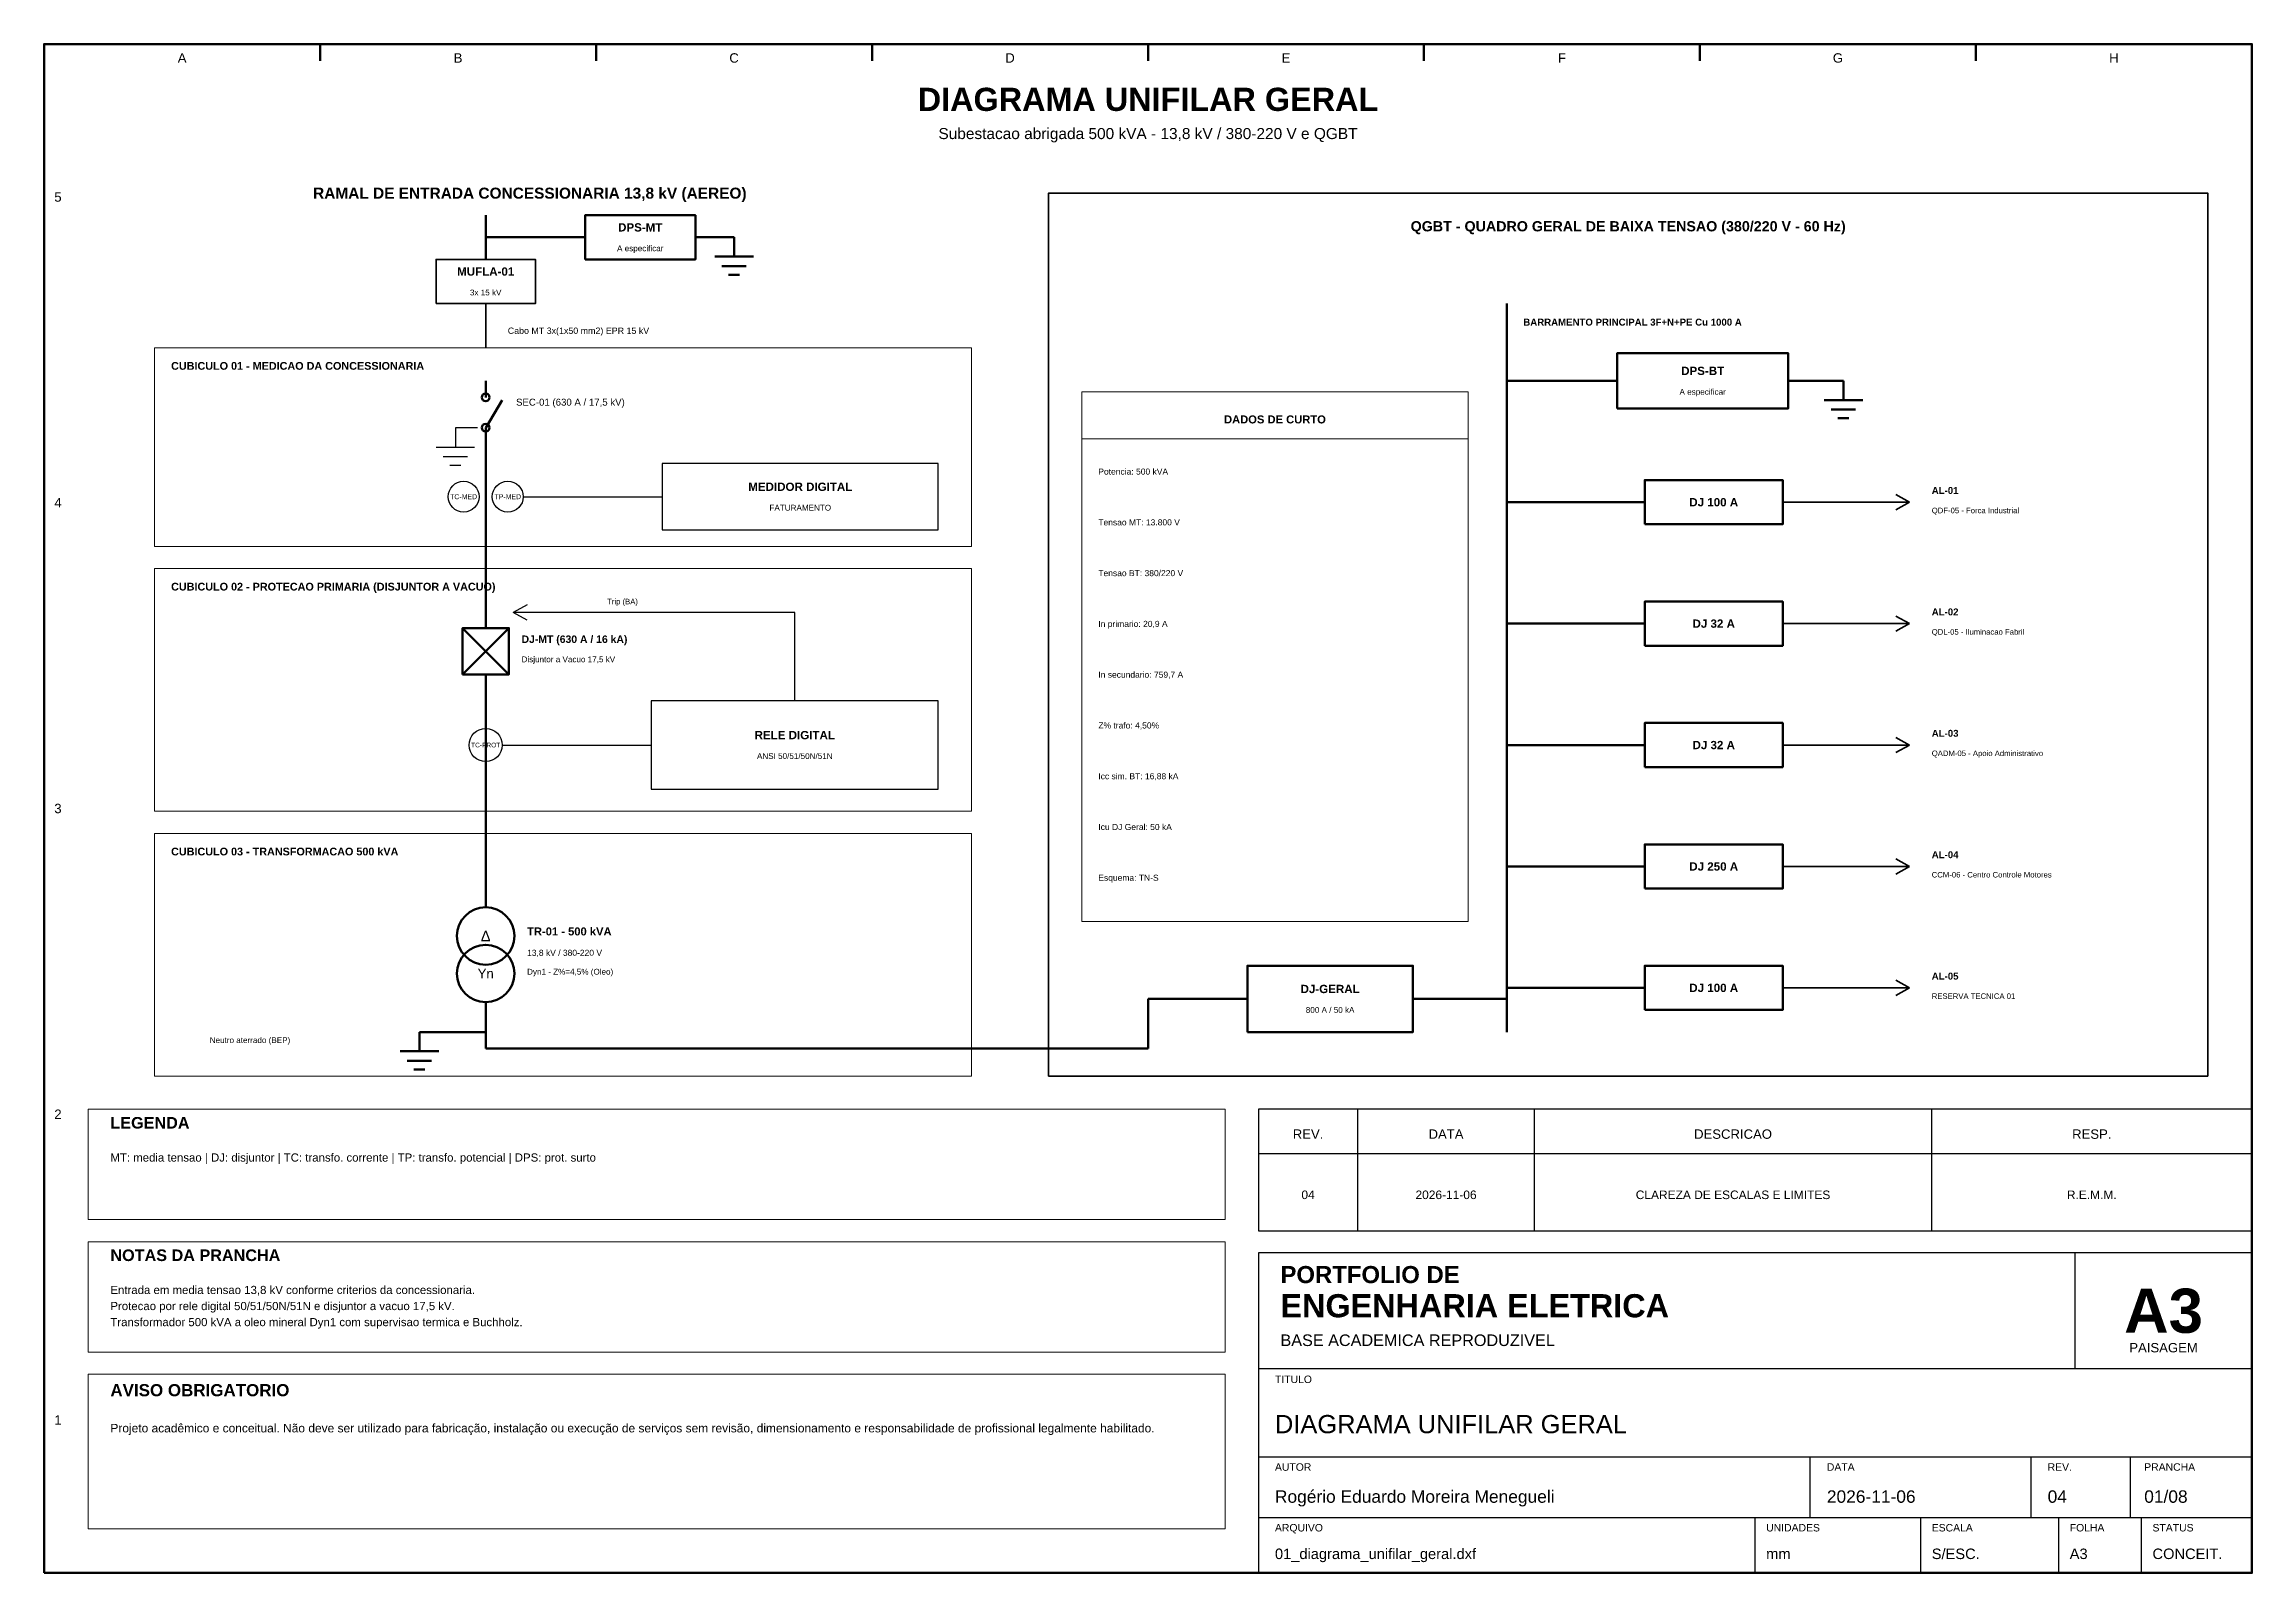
# Model space of a CAD drawing. Header units: millimetres. Extents: x 10 to 410, y 10 to 287.
import ezdxf
from ezdxf.enums import TextEntityAlignment as Align

# ---------------------------------------------------------------- set-up
doc = ezdxf.new("R2010")
doc.units = ezdxf.units.MM
for name, color, linetype, lineweight in [('00_MOLDURA', 7, 'CONTINUOUS', 50), ('01_CARIMBO', 7, 'CONTINUOUS', 25), ('02_TEXTO', 7, 'CONTINUOUS', 18), ('04_EQUIPAMENTOS', 32, 'CONTINUOUS', 35), ('05_POTENCIA', 12, 'CONTINUOUS', 50), ('06_COMANDO', 94, 'CONTINUOUS', 25), ('07_INSTRUMENTACAO', 202, 'CONTINUOUS', 25), ('08_CABOS', 124, 'CONTINUOUS', 35), ('11_ARQUITETURA', 253, 'CONTINUOUS', 18), ('12_LEGENDA', 7, 'CONTINUOUS', 18), ('13_NOTAS', 7, 'CONTINUOUS', 18)]:
    doc.layers.add(name, color=color, linetype=linetype, lineweight=lineweight)
doc.styles.add('PORTFOLIO_TEXTO', font='arial.ttf')
doc.styles.add('PORTFOLIO_TITULO', font='arialbd.ttf', dxfattribs={"width": 0.92})

# ---------------------------------------------------------------- blocks, each defined once
blk = doc.blocks.new('CARIMBO_A3')
at = {"layer": '01_CARIMBO'}
for p, q in [((148, 37), (148, 58)), ((0, 37), (180, 37)), ((0, 21), (180, 21)), ((100, 10), (100, 21)), ((140, 10), (140, 21)), ((158, 10), (158, 21)), ((0, 10), (180, 10)), ((90, 0), (90, 10)), ((120, 0), (120, 10)), ((145, 0), (145, 10)), ((160, 0), (160, 10))]:
    blk.add_line(p, q, dxfattribs=at)
blk.add_lwpolyline([(0, 0), (180, 0), (180, 58), (0, 58)], close=True, dxfattribs=at)
at = {"layer": '01_CARIMBO', "style": 'PORTFOLIO_TEXTO'}
for s, p in [('TITULO', (3, 34.4)), ('AUTOR', (3, 18.5)), ('DATA', (103, 18.5)), ('REV.', (143, 18.5)), ('PRANCHA', (160.5, 18.5)), ('ARQUIVO', (3, 7.5)), ('UNIDADES', (92, 7.5)), ('ESCALA', (122, 7.5)), ('FOLHA', (147, 7.5)), ('STATUS', (162, 7.5))]:
    blk.add_text(s, height=1.35, dxfattribs=at).set_placement(p)
at = {"layer": '02_TEXTO'}
for s, height, style, p in [('PORTFOLIO DE', 3.1, 'PORTFOLIO_TITULO', (4, 52.5)), ('ENGENHARIA ELETRICA', 4.2, 'PORTFOLIO_TITULO', (4, 46.3)), ('BASE ACADEMICA REPRODUZIVEL', 2.1, 'PORTFOLIO_TEXTO', (4, 41.1))]:
    blk.add_text(s, height=height, dxfattribs=dict(at, style=style)).set_placement(p)
for s, height, style, p in [('A3', 8, 'PORTFOLIO_TITULO', (164, 47.5)), ('PAISAGEM', 1.7, 'PORTFOLIO_TEXTO', (164, 40.8))]:
    blk.add_text(s, height=height, dxfattribs=dict(at, style=style)).set_placement(p, align=Align.MIDDLE_CENTER)
at = {"layer": '02_TEXTO', "style": 'PORTFOLIO_TEXTO'}
for tag, p, height in [('TITULO', (3, 25.3), 3.3), ('AUTOR', (3, 12.7), 2.25), ('DATA', (103, 12.7), 2.25), ('REVISAO', (143, 12.7), 2.25), ('PRANCHA', (160.5, 12.7), 2.25), ('ARQUIVO', (3, 2.5), 1.9), ('UNIDADES', (92, 2.5), 1.9), ('ESCALA', (122, 2.5), 1.9), ('FOLHA', (147, 2.5), 1.9), ('STATUS', (162, 2.5), 1.9)]:
    blk.add_attdef(tag, p, '', height=height, dxfattribs=at)

msp = doc.modelspace()

# ---------------------------------------------------------------- linework, layer by layer
at = {"layer": '00_MOLDURA'}
for p, q in [((60, 287), (60, 284)), ((110, 287), (110, 284)), ((160, 287), (160, 284)), ((210, 287), (210, 284)), ((260, 287), (260, 284)), ((310, 287), (310, 284)), ((360, 287), (360, 284))]:
    msp.add_line(p, q, dxfattribs=at)
msp.add_lwpolyline([(10, 10), (410, 10), (410, 287), (10, 287)], close=True, dxfattribs=at)
at = {"layer": '01_CARIMBO'}
for p, q in [((248, 72), (248, 94)), ((280, 72), (280, 94)), ((352, 72), (352, 94)), ((230, 86), (410, 86))]:
    msp.add_line(p, q, dxfattribs=at)
msp.add_lwpolyline([(230, 72), (410, 72), (410, 94), (230, 94)], close=True, dxfattribs=at)
at = {"layer": '04_EQUIPAMENTOS'}
for points in [[(192, 100), (402, 100), (402, 260), (192, 260)], [(81, 240), (99, 240), (99, 248), (81, 248)]]:
    msp.add_lwpolyline(points, close=True, dxfattribs=at)
at = {"layer": '05_POTENCIA'}
for p, q in [((90, 256), (90, 248)), ((90, 252), (108, 252)), ((128, 252), (135, 252)), ((135, 252), (135, 248.5)), ((131.5, 248.5), (138.5, 248.5)), ((132.8, 246.8), (137.2, 246.8)), ((134, 245.2), (136, 245.2)), ((275, 108), (275, 240)), ((90, 226), (90, 223)), ((275, 226), (295, 226)), ((326, 226), (336, 226)), ((336, 226), (336, 222.5)), ((90, 217.5), (93, 222.5)), ((332.5, 222.5), (339.5, 222.5)), ((333.8, 220.8), (338.2, 220.8)), ((90, 217.5), (90, 214.5)), ((335, 219.2), (337, 219.2)), ((90, 214.5), (90, 196)), ((275, 204), (300, 204)), ((90, 196), (90, 192)), ((90, 192), (90, 181.2)), ((85.8, 172.8), (94.2, 181.2)), ((85.8, 181.2), (94.2, 172.8)), ((275, 182), (300, 182)), ((90, 172.8), (90, 148)), ((275, 160), (300, 160)), ((90, 148), (90, 130.6)), ((275, 138), (300, 138)), ((275, 116), (300, 116)), ((90, 113.4), (90, 105)), ((210, 105), (210, 114)), ((210, 114), (228, 114)), ((258, 114), (275, 114)), ((78, 108), (78, 104.5)), ((78, 108), (90, 108)), ((74.5, 104.5), (81.5, 104.5)), ((90, 105), (210, 105)), ((75.8, 102.8), (80.2, 102.8)), ((77, 101.2), (79, 101.2))]:
    msp.add_line(p, q, dxfattribs=at)
for points in [[(108, 248), (128, 248), (128, 256), (108, 256)], [(295, 221), (326, 221), (326, 231), (295, 231)], [(300, 200), (325, 200), (325, 208), (300, 208)], [(300, 178), (325, 178), (325, 186), (300, 186)], [(85.8, 172.8), (94.2, 172.8), (94.2, 181.2), (85.8, 181.2)], [(300, 156), (325, 156), (325, 164), (300, 164)], [(300, 134), (325, 134), (325, 142), (300, 142)], [(228, 108), (258, 108), (258, 120), (228, 120)], [(300, 112), (325, 112), (325, 120), (300, 120)]]:
    msp.add_lwpolyline(points, close=True, dxfattribs=at)
for centre, radius in [((90, 223), 0.7), ((90, 217.5), 0.7), ((90, 125.4), 5.2), ((90, 118.6), 5.2)]:
    msp.add_circle(centre, radius, dxfattribs=at)
at = {"layer": '06_COMANDO'}
for p, q in [((88.5, 217.5), (84.5, 217.5)), ((84.5, 217.5), (84.5, 214)), ((81, 214), (88, 214)), ((82.3, 212.3), (86.7, 212.3)), ((83.5, 210.7), (85.5, 210.7)), ((97.5, 185.38), (95, 184)), ((105, 184), (95, 184)), ((97.5, 182.62), (95, 184)), ((146, 184), (96, 184)), ((146, 168), (146, 184))]:
    msp.add_line(p, q, dxfattribs=at)
at = {"layer": '07_INSTRUMENTACAO'}
for p, q in [((96.8, 205), (122, 205)), ((93, 160), (120, 160))]:
    msp.add_line(p, q, dxfattribs=at)
for points in [[(122, 199), (172, 199), (172, 211), (122, 211)], [(120, 152), (172, 152), (172, 168), (120, 168)]]:
    msp.add_lwpolyline(points, close=True, dxfattribs=at)
for centre, radius in [((86, 205), 2.8), ((94, 205), 2.8), ((90, 160), 3)]:
    msp.add_circle(centre, radius, dxfattribs=at)
at = {"layer": '08_CABOS'}
for p, q in [((90, 240), (90, 232)), ((325, 204), (348, 204)), ((338, 204), (348, 204)), ((345.5, 205.38), (348, 204)), ((345.5, 202.62), (348, 204)), ((325, 182), (348, 182)), ((338, 182), (348, 182)), ((345.5, 183.38), (348, 182)), ((345.5, 180.62), (348, 182)), ((325, 160), (348, 160)), ((338, 160), (348, 160)), ((345.5, 161.38), (348, 160)), ((345.5, 158.62), (348, 160)), ((325, 138), (348, 138)), ((338, 138), (348, 138)), ((345.5, 139.38), (348, 138)), ((345.5, 136.62), (348, 138)), ((325, 116), (348, 116)), ((338, 116), (348, 116)), ((345.5, 117.38), (348, 116)), ((345.5, 114.62), (348, 116))]:
    msp.add_line(p, q, dxfattribs=at)
at = {"layer": '11_ARQUITETURA'}
for points in [[(30, 196), (178, 196), (178, 232), (30, 232)], [(30, 148), (178, 148), (178, 192), (30, 192)], [(30, 100), (178, 100), (178, 144), (30, 144)]]:
    msp.add_lwpolyline(points, close=True, dxfattribs=at)
at = {"layer": '12_LEGENDA'}
msp.add_line((198, 215.5), (268, 215.5), dxfattribs=at)
for points in [[(198, 128), (268, 128), (268, 224), (198, 224)], [(18, 74), (224, 74), (224, 94), (18, 94)]]:
    msp.add_lwpolyline(points, close=True, dxfattribs=at)
at = {"layer": '13_NOTAS'}
for points in [[(18, 50), (224, 50), (224, 70), (18, 70)], [(18, 18), (224, 18), (224, 46), (18, 46)]]:
    msp.add_lwpolyline(points, close=True, dxfattribs=at)

# ---------------------------------------------------------------- block references
at = {"layer": '01_CARIMBO'}
msp.add_blockref('CARIMBO_A3', (230, 10), dxfattribs=at).add_auto_attribs({'TITULO': 'DIAGRAMA UNIFILAR GERAL', 'AUTOR': 'Rogério Eduardo Moreira Menegueli', 'DATA': '2026-11-06', 'REVISAO': '04', 'PRANCHA': '01/08', 'ARQUIVO': '01_diagrama_unifilar_geral.dxf', 'UNIDADES': 'mm', 'ESCALA': 'S/ESC.', 'FOLHA': 'A3', 'STATUS': 'CONCEIT.'})

# ---------------------------------------------------------------- texts
at = {"layer": '00_MOLDURA', "style": 'PORTFOLIO_TEXTO'}
for s, p in [('A', (35, 284.5)), ('B', (85, 284.5)), ('C', (135, 284.5)), ('D', (185, 284.5)), ('E', (235, 284.5)), ('F', (285, 284.5)), ('G', (335, 284.5)), ('H', (385, 284.5)), ('5', (12.5, 259.3)), ('4', (12.5, 203.9)), ('3', (12.5, 148.5)), ('2', (12.5, 93.1)), ('1', (12.5, 37.7))]:
    msp.add_text(s, height=1.7, dxfattribs=at).set_placement(p, align=Align.MIDDLE_CENTER)
at = {"layer": '01_CARIMBO', "style": 'PORTFOLIO_TEXTO'}
for s, p in [('REV.', (239, 89.5)), ('DATA', (264, 89.5)), ('DESCRICAO', (316, 89.5)), ('RESP.', (381, 89.5))]:
    msp.add_text(s, height=1.7, dxfattribs=at).set_placement(p, align=Align.MIDDLE_CENTER)
at = {"layer": '02_TEXTO'}
for s, height, style, p in [('DIAGRAMA UNIFILAR GERAL', 4.2, 'PORTFOLIO_TITULO', (210, 277)), ('Subestacao abrigada 500 kVA - 13,8 kV / 380-220 V e QGBT', 2, 'PORTFOLIO_TEXTO', (210, 270.8)), ('A especificar', 1.05, 'PORTFOLIO_TEXTO', (118, 250)), ('3x 15 kV', 1.05, 'PORTFOLIO_TEXTO', (90, 242)), ('A especificar', 1.05, 'PORTFOLIO_TEXTO', (310.5, 224)), ('FATURAMENTO', 1.05, 'PORTFOLIO_TEXTO', (147, 203)), ('ANSI 50/51/50N/51N', 1.05, 'PORTFOLIO_TEXTO', (146, 158)), ('800 A / 50 kA', 1.05, 'PORTFOLIO_TEXTO', (243, 112)), ('04', 1.55, 'PORTFOLIO_TEXTO', (239, 78.5)), ('2026-11-06', 1.55, 'PORTFOLIO_TEXTO', (264, 78.5)), ('CLAREZA DE ESCALAS E LIMITES', 1.55, 'PORTFOLIO_TEXTO', (316, 78.5)), ('R.E.M.M.', 1.55, 'PORTFOLIO_TEXTO', (381, 78.5))]:
    msp.add_text(s, height=height, dxfattribs=dict(at, style=style)).set_placement(p, align=Align.MIDDLE_CENTER)
at = {"layer": '02_TEXTO', "style": 'PORTFOLIO_TEXTO'}
for s, height, p in [('Potencia: 500 kVA', 1.1, (201, 209)), ('Tensao MT: 13.800 V', 1.1, (201, 199.8)), ('QDF-05 - Forca Industrial', 1, (352, 202)), ('Tensao BT: 380/220 V', 1.1, (201, 190.6)), ('In primario: 20,9 A', 1.1, (201, 181.4)), ('QDL-05 - Iluminacao Fabril', 1, (352, 180)), ('Disjuntor a Vacuo 17,5 kV', 1.05, (96.5, 175)), ('In secundario: 759,7 A', 1.1, (201, 172.2)), ('Z% trafo: 4,50%', 1.1, (201, 163)), ('QADM-05 - Apoio Administrativo', 1, (352, 158)), ('Icc sim. BT: 16,88 kA', 1.1, (201, 153.8)), ('Icu DJ Geral: 50 kA', 1.1, (201, 144.6)), ('Esquema: TN-S', 1.1, (201, 135.4)), ('CCM-06 - Centro Controle Motores', 1, (352, 136)), ('13,8 kV / 380-220 V', 1.1, (97.5, 121.8)), ('Dyn1 - Z%=4,5% (Oleo)', 1.05, (97.5, 118.4)), ('RESERVA TECNICA 01', 1, (352, 114)), ('Neutro aterrado (BEP)', 1.05, (40, 106))]:
    msp.add_text(s, height=height, dxfattribs=at).set_placement(p)
at = {"layer": '04_EQUIPAMENTOS', "style": 'PORTFOLIO_TITULO'}
for s, height, p in [('QGBT - QUADRO GERAL DE BAIXA TENSAO (380/220 V - 60 Hz)', 1.85, (297, 254)), ('MUFLA-01', 1.5, (90, 245.8))]:
    msp.add_text(s, height=height, dxfattribs=at).set_placement(p, align=Align.MIDDLE_CENTER)
at = {"layer": '04_EQUIPAMENTOS'}
for s, height, style, p in [('SEC-01 (630 A / 17,5 kV)', 1.25, 'PORTFOLIO_TEXTO', (95.5, 221.5)), ('AL-01', 1.25, 'PORTFOLIO_TITULO', (352, 205.5)), ('AL-02', 1.25, 'PORTFOLIO_TITULO', (352, 183.5)), ('DJ-MT (630 A / 16 kA)', 1.35, 'PORTFOLIO_TITULO', (96.5, 178.5)), ('AL-03', 1.25, 'PORTFOLIO_TITULO', (352, 161.5)), ('AL-04', 1.25, 'PORTFOLIO_TITULO', (352, 139.5)), ('TR-01 - 500 kVA', 1.45, 'PORTFOLIO_TITULO', (97.5, 125.5)), ('AL-05', 1.25, 'PORTFOLIO_TITULO', (352, 117.5))]:
    msp.add_text(s, height=height, dxfattribs=dict(at, style=style)).set_placement(p)
at = {"layer": '05_POTENCIA'}
for s, height, style, p in [('RAMAL DE ENTRADA CONCESSIONARIA 13,8 kV (AEREO)', 2, 'PORTFOLIO_TITULO', (98, 260)), ('DPS-MT', 1.5, 'PORTFOLIO_TITULO', (118, 253.8)), ('DPS-BT', 1.5, 'PORTFOLIO_TITULO', (310.5, 227.8)), ('DJ 100 A', 1.5, 'PORTFOLIO_TITULO', (312.5, 204)), ('DJ 32 A', 1.5, 'PORTFOLIO_TITULO', (312.5, 182)), ('DJ 32 A', 1.5, 'PORTFOLIO_TITULO', (312.5, 160)), ('DJ 250 A', 1.5, 'PORTFOLIO_TITULO', (312.5, 138)), ('Δ', 1.9, 'PORTFOLIO_TEXTO', (90, 125.4)), ('Yn', 1.7, 'PORTFOLIO_TEXTO', (90, 118.6)), ('DJ-GERAL', 1.5, 'PORTFOLIO_TITULO', (243, 115.8)), ('DJ 100 A', 1.5, 'PORTFOLIO_TITULO', (312.5, 116))]:
    msp.add_text(s, height=height, dxfattribs=dict(at, style=style)).set_placement(p, align=Align.MIDDLE_CENTER)
at = {"layer": '05_POTENCIA', "style": 'PORTFOLIO_TITULO'}
msp.add_text('BARRAMENTO PRINCIPAL 3F+N+PE Cu 1000 A', height=1.25, dxfattribs=at).set_placement((278, 236))
at = {"layer": '06_COMANDO', "style": 'PORTFOLIO_TEXTO'}
msp.add_text('Trip (BA)', height=1, dxfattribs=at).set_placement((112, 185.5))
at = {"layer": '07_INSTRUMENTACAO'}
for s, height, style, p in [('TC-MED', 0.9, 'PORTFOLIO_TEXTO', (86, 205)), ('TP-MED', 0.9, 'PORTFOLIO_TEXTO', (94, 205)), ('MEDIDOR DIGITAL', 1.5, 'PORTFOLIO_TITULO', (147, 206.8)), ('TC-PROT', 0.85, 'PORTFOLIO_TEXTO', (90, 160)), ('RELE DIGITAL', 1.5, 'PORTFOLIO_TITULO', (146, 161.8))]:
    msp.add_text(s, height=height, dxfattribs=dict(at, style=style)).set_placement(p, align=Align.MIDDLE_CENTER)
at = {"layer": '08_CABOS', "style": 'PORTFOLIO_TEXTO'}
msp.add_text('Cabo MT 3x(1x50 mm2) EPR 15 kV', height=1.15, dxfattribs=at).set_placement((94, 234.5))
at = {"layer": '11_ARQUITETURA', "style": 'PORTFOLIO_TITULO'}
for s, p in [('CUBICULO 01 - MEDICAO DA CONCESSIONARIA', (33, 228)), ('CUBICULO 02 - PROTECAO PRIMARIA (DISJUNTOR A VACUO)', (33, 188)), ('CUBICULO 03 - TRANSFORMACAO 500 kVA', (33, 140))]:
    msp.add_text(s, height=1.4, dxfattribs=at).set_placement(p)
at = {"layer": '12_LEGENDA', "style": 'PORTFOLIO_TITULO'}
msp.add_text('DADOS DE CURTO', height=1.45, dxfattribs=at).set_placement((233, 219), align=Align.MIDDLE_CENTER)
msp.add_text('LEGENDA', height=2.1, dxfattribs=at).set_placement((22, 90.5))
at = {"layer": '12_LEGENDA', "insert": (22, 86), "char_height": 1.48, "width": 198, "attachment_point": 1, "line_spacing_factor": 1.18, "style": 'PORTFOLIO_TEXTO'}
msp.add_mtext('MT: media tensao | DJ: disjuntor | TC: transfo. corrente | TP: transfo. potencial | DPS: prot. surto', dxfattribs=at)
at = {"layer": '13_NOTAS', "style": 'PORTFOLIO_TITULO'}
for s, height, p in [('NOTAS DA PRANCHA', 2.1, (22, 66.5)), ('AVISO OBRIGATORIO', 2.2, (22, 42))]:
    msp.add_text(s, height=height, dxfattribs=at).set_placement(p)
at = {"layer": '13_NOTAS', "width": 198, "attachment_point": 1, "line_spacing_factor": 1.18, "style": 'PORTFOLIO_TEXTO'}
for s, insert, char_height in [('Entrada em media tensao 13,8 kV conforme criterios da concessionaria.\\PProtecao por rele digital 50/51/50N/51N e disjuntor a vacuo 17,5 kV.\\PTransformador 500 kVA a oleo mineral Dyn1 com supervisao termica e Buchholz.', (22, 62), 1.48), ('Projeto acadêmico e conceitual. Não deve ser utilizado para fabricação, instalação ou execução de serviços sem revisão, dimensionamento e responsabilidade de profissional legalmente habilitado.', (22, 37), 1.55)]:
    msp.add_mtext(s, dxfattribs=dict(at, insert=insert, char_height=char_height))

doc.saveas('drawing.dxf')
